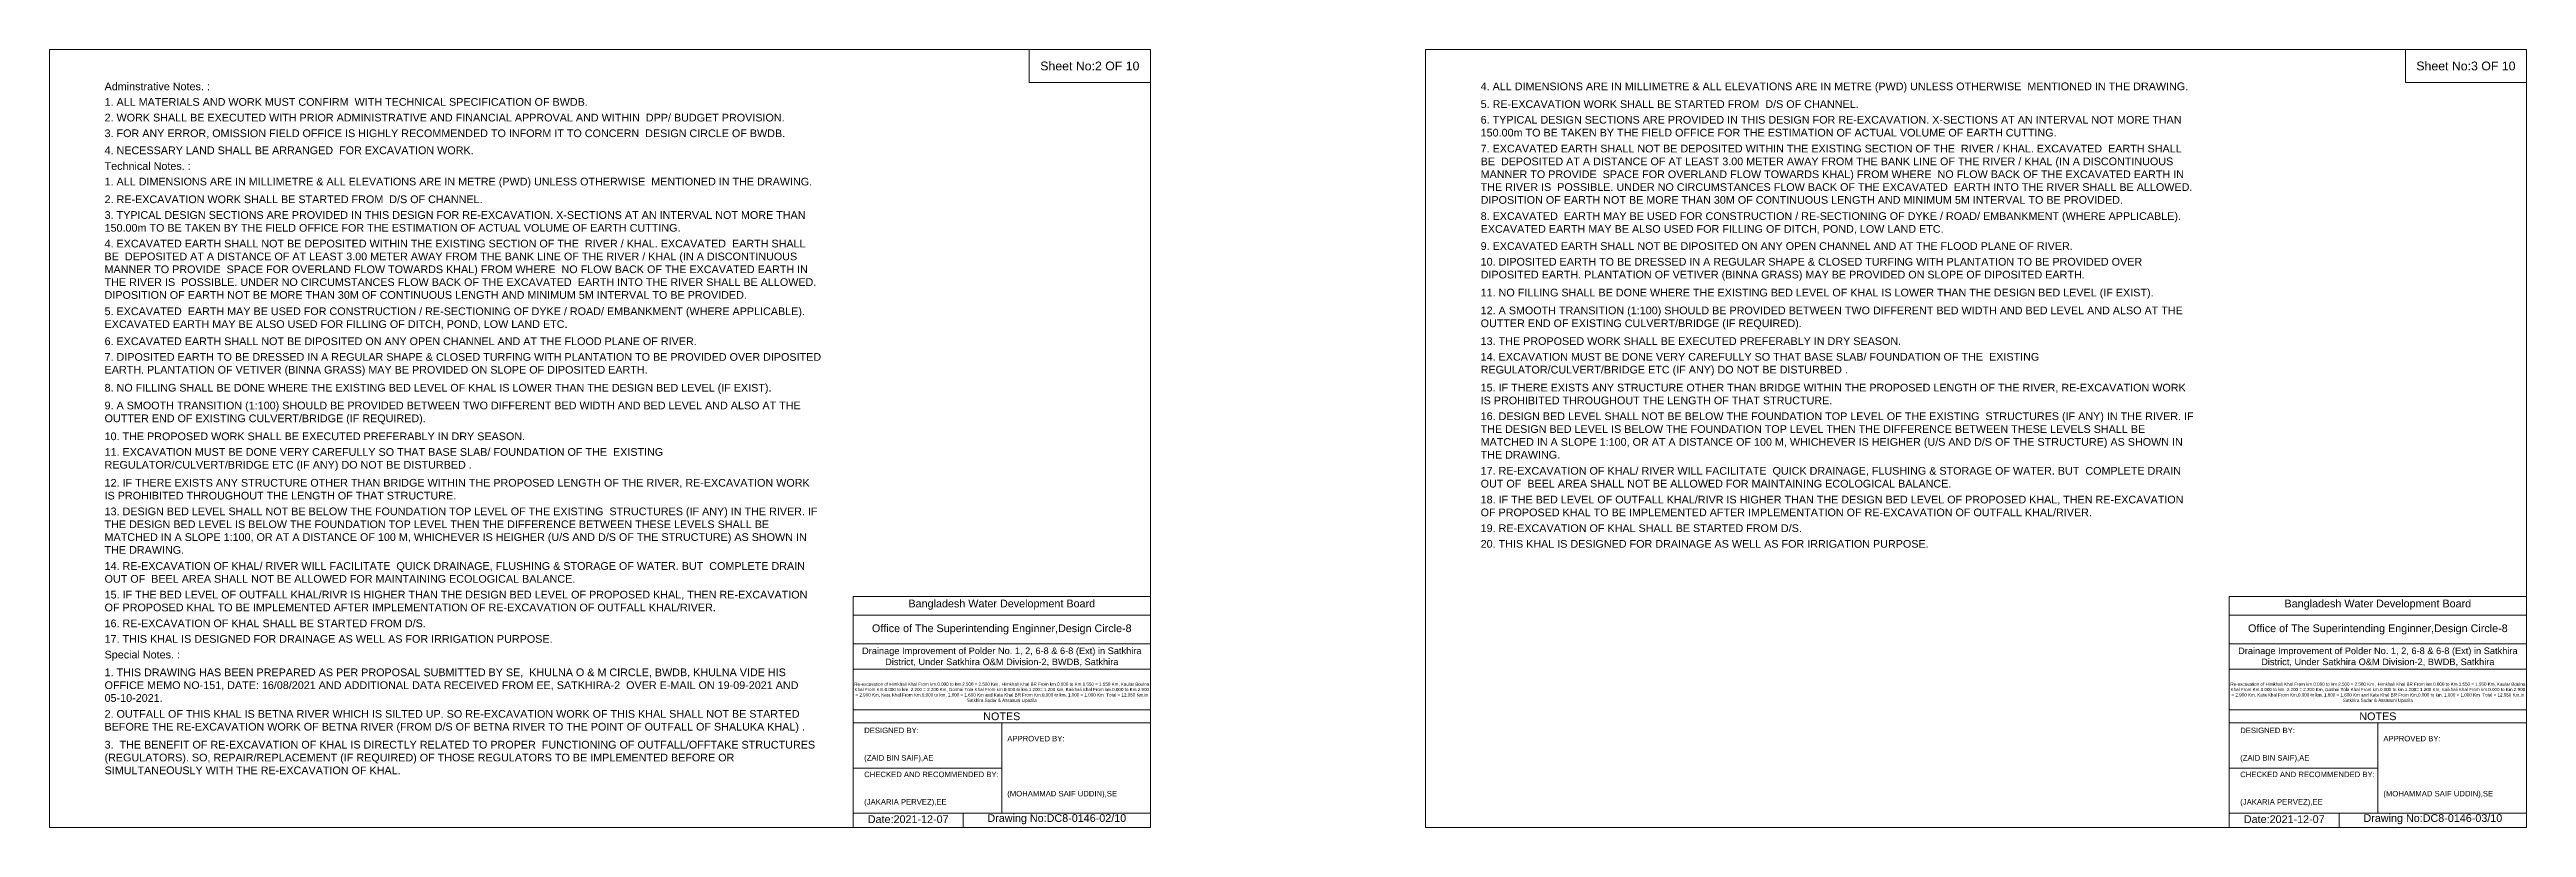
# Model space of a CAD drawing. Header units: inches. Extents: x 91000 to 628000, y -5656 to 0.
# Drawn here: x 110000 to 128000, y -5656 to 0 of the extents above; entities that cross this region are included whole.
import ezdxf

# ---------------------------------------------------------------- set-up
doc = ezdxf.new("R2010")
doc.units = ezdxf.units.IN
doc.header["$LTSCALE"] = 7
doc.header["$MEASUREMENT"] = 0
doc.layers.add('Cross Section Labels', color=7, linetype='Continuous', lineweight=9)
doc.styles.get("Standard").update_dxf_attribs({"font": 'arial.ttf'})

msp = doc.modelspace()

# ---------------------------------------------------------------- linework, layer by layer
at = {"layer": 'Cross Section Labels'}
for points in [[(110000, 0), (118000, 0), (118000, -5656), (110000, -5656)], [(117120, 0), (118000, 0), (118000, -240), (117120, -240)], [(120000, 0), (128000, 0), (128000, -5656), (120000, -5656)], [(127120, 0), (128000, 0), (128000, -240), (127120, -240)]]:
    msp.add_lwpolyline(points, close=True, dxfattribs=at)
for points in [[(115840, -5656), (115840, -3976), (118000, -3976)], [(115840, -4112), (118000, -4112)], [(125840, -5656), (125840, -3976), (128000, -3976)], [(125840, -4112), (128000, -4112)], [(115840, -4320), (118000, -4320)], [(125840, -4320), (128000, -4320)], [(115840, -4504), (118000, -4504)], [(125840, -4504), (128000, -4504)], [(115840, -4800), (118000, -4800)], [(125840, -4800), (128000, -4800)], [(115840, -4896), (118000, -4896)], [(116920, -4896), (116920, -5552)], [(125840, -4896), (128000, -4896)], [(126920, -4896), (126920, -5552)], [(115840, -5224), (116920, -5224)], [(125840, -5224), (126920, -5224)], [(115840, -5552), (118000, -5552)], [(116640, -5552), (116640, -5656)], [(125840, -5552), (128000, -5552)], [(126640, -5552), (126640, -5656)]]:
    msp.add_lwpolyline(points, dxfattribs=at)

# ---------------------------------------------------------------- texts
at = {"layer": 'Cross Section Labels', "attachment_point": 5}
for s, insert, char_height in [('Sheet No:2 OF 10', (117560, -120), 64), ('Sheet No:3 OF 10', (127560, -120), 64), ('Bangladesh Water Development Board', (116920, -4036), 56), ('Bangladesh Water Development Board', (126920, -4036), 56), ('Office of The Superintending Enginner,Design Circle-8', (116920, -4216), 56), ('Office of The Superintending Enginner,Design Circle-8', (126920, -4216), 56)]:
    msp.add_mtext(s, dxfattribs=dict(at, insert=insert, char_height=char_height))
at = {"layer": 'Cross Section Labels'}
for s, insert, char_height, width, attachment_point in [('Adminstrative Notes. :', (110400, -240), 56, 5200, 1), ('1. ALL MATERIALS AND WORK MUST CONFIRM  WITH TECHNICAL SPECIFICATION OF BWDB.', (110400, -353), 56, 5200, 1), ('4. ALL DIMENSIONS ARE IN MILLIMETRE & ALL ELEVATIONS ARE IN METRE (PWD) UNLESS OTHERWISE  MENTIONED IN THE DRAWING.', (120400, -240), 56, 5200, 1), ('2. WORK SHALL BE EXECUTED WITH PRIOR ADMINISTRATIVE AND FINANCIAL APPROVAL AND WITHIN  DPP/ BUDGET PROVISION.', (110400, -467), 56, 5200, 1), ('5. RE-EXCAVATION WORK SHALL BE STARTED FROM  D/S OF CHANNEL.', (120400, -369), 56, 5200, 1), ('6. TYPICAL DESIGN SECTIONS ARE PROVIDED IN THIS DESIGN FOR RE-EXCAVATION. X-SECTIONS AT AN INTERVAL NOT MORE THAN 150.00m TO BE TAKEN BY THE FIELD OFFICE FOR THE ESTIMATION OF ACTUAL VOLUME OF EARTH CUTTING.', (120400, -483), 56, 5200, 1), ('4. NECESSARY LAND SHALL BE ARRANGED  FOR EXCAVATION WORK. ', (110400, -705), 56, 5200, 1), ('3. FOR ANY ERROR, OMISSION FIELD OFFICE IS HIGHLY RECOMMENDED TO INFORM IT TO CONCERN  DESIGN CIRCLE OF BWDB.', (110400, -581), 56, 5200, 1), ('7. EXCAVATED EARTH SHALL NOT BE DEPOSITED WITHIN THE EXISTING SECTION OF THE  RIVER / KHAL. EXCAVATED  EARTH SHALL BE  DEPOSITED AT A DISTANCE OF AT LEAST 3.00 METER AWAY FROM THE BANK LINE OF THE RIVER / KHAL (IN A DISCONTINUOUS  MANNER TO PROVIDE  SPACE FOR OVERLAND FLOW TOWARDS KHAL) FROM WHERE  NO FLOW BACK OF THE EXCAVATED EARTH IN THE RIVER IS  POSSIBLE. UNDER NO CIRCUMSTANCES FLOW BACK OF THE EXCAVATED  EARTH INTO THE RIVER SHALL BE ALLOWED. DIPOSITION OF EARTH NOT BE MORE THAN 30M OF CONTINUOUS LENGTH AND MINIMUM 5M INTERVAL TO BE PROVIDED.', (120400, -692), 56, 5200, 1), ('Technical Notes. :', (110400, -819), 56, 5200, 1), ('2. RE-EXCAVATION WORK SHALL BE STARTED FROM  D/S OF CHANNEL.', (110400, -1061), 56, 5200, 1), ('1. ALL DIMENSIONS ARE IN MILLIMETRE & ALL ELEVATIONS ARE IN METRE (PWD) UNLESS OTHERWISE  MENTIONED IN THE DRAWING.', (110400, -932), 56, 5200, 1), ('3. TYPICAL DESIGN SECTIONS ARE PROVIDED IN THIS DESIGN FOR RE-EXCAVATION. X-SECTIONS AT AN INTERVAL NOT MORE THAN 150.00m TO BE TAKEN BY THE FIELD OFFICE FOR THE ESTIMATION OF ACTUAL VOLUME OF EARTH CUTTING.', (110400, -1175), 56, 5200, 1), ('8. EXCAVATED  EARTH MAY BE USED FOR CONSTRUCTION / RE-SECTIONING OF DYKE / ROAD/ EMBANKMENT (WHERE APPLICABLE). EXCAVATED EARTH MAY BE ALSO USED FOR FILLING OF DITCH, POND, LOW LAND ETC.', (120400, -1183), 56, 5200, 1), ('4. EXCAVATED EARTH SHALL NOT BE DEPOSITED WITHIN THE EXISTING SECTION OF THE  RIVER / KHAL. EXCAVATED  EARTH SHALL BE  DEPOSITED AT A DISTANCE OF AT LEAST 3.00 METER AWAY FROM THE BANK LINE OF THE RIVER / KHAL (IN A DISCONTINUOUS  MANNER TO PROVIDE  SPACE FOR OVERLAND FLOW TOWARDS KHAL) FROM WHERE  NO FLOW BACK OF THE EXCAVATED EARTH IN THE RIVER IS  POSSIBLE. UNDER NO CIRCUMSTANCES FLOW BACK OF THE EXCAVATED  EARTH INTO THE RIVER SHALL BE ALLOWED. DIPOSITION OF EARTH NOT BE MORE THAN 30M OF CONTINUOUS LENGTH AND MINIMUM 5M INTERVAL TO BE PROVIDED.', (110400, -1383), 56, 5200, 1), ('9. EXCAVATED EARTH SHALL NOT BE DIPOSITED ON ANY OPEN CHANNEL AND AT THE FLOOD PLANE OF RIVER.', (120400, -1401), 56, 5200, 1), ('10. DIPOSITED EARTH TO BE DRESSED IN A REGULAR SHAPE & CLOSED TURFING WITH PLANTATION TO BE PROVIDED OVER DIPOSITED EARTH. PLANTATION OF VETIVER (BINNA GRASS) MAY BE PROVIDED ON SLOPE OF DIPOSITED EARTH.^J', (120400, -1515), 56, 5200, 1), ('11. NO FILLING SHALL BE DONE WHERE THE EXISTING BED LEVEL OF KHAL IS LOWER THAN THE DESIGN BED LEVEL (IF EXIST).', (120400, -1739), 56, 5200, 1), ('5. EXCAVATED  EARTH MAY BE USED FOR CONSTRUCTION / RE-SECTIONING OF DYKE / ROAD/ EMBANKMENT (WHERE APPLICABLE). EXCAVATED EARTH MAY BE ALSO USED FOR FILLING OF DITCH, POND, LOW LAND ETC.', (110400, -1875), 56, 5200, 1), ('12. A SMOOTH TRANSITION (1:100) SHOULD BE PROVIDED BETWEEN TWO DIFFERENT BED WIDTH AND BED LEVEL AND ALSO AT THE OUTTER END OF EXISTING CULVERT/BRIDGE (IF REQUIRED).', (120400, -1869), 56, 5200, 1), ('6. EXCAVATED EARTH SHALL NOT BE DIPOSITED ON ANY OPEN CHANNEL AND AT THE FLOOD PLANE OF RIVER.', (110400, -2093), 56, 5200, 1), ('13. THE PROPOSED WORK SHALL BE EXECUTED PREFERABLY IN DRY SEASON.', (120400, -2092), 56, 5200, 1), ('7. DIPOSITED EARTH TO BE DRESSED IN A REGULAR SHAPE & CLOSED TURFING WITH PLANTATION TO BE PROVIDED OVER DIPOSITED EARTH. PLANTATION OF VETIVER (BINNA GRASS) MAY BE PROVIDED ON SLOPE OF DIPOSITED EARTH.^J', (110400, -2207), 56, 5200, 1), ('14. EXCAVATION MUST BE DONE VERY CAREFULLY SO THAT BASE SLAB/ FOUNDATION OF THE  EXISTING REGULATOR/CULVERT/BRIDGE ETC (IF ANY) DO NOT BE DISTURBED .^J', (120400, -2206), 56, 5200, 1), ('8. NO FILLING SHALL BE DONE WHERE THE EXISTING BED LEVEL OF KHAL IS LOWER THAN THE DESIGN BED LEVEL (IF EXIST).', (110400, -2431), 56, 5200, 1), ('15. IF THERE EXISTS ANY STRUCTURE OTHER THAN BRIDGE WITHIN THE PROPOSED LENGTH OF THE RIVER, RE-EXCAVATION WORK IS PROHIBITED THROUGHOUT THE LENGTH OF THAT STRUCTURE.', (120400, -2430), 56, 5200, 1), ('9. A SMOOTH TRANSITION (1:100) SHOULD BE PROVIDED BETWEEN TWO DIFFERENT BED WIDTH AND BED LEVEL AND ALSO AT THE OUTTER END OF EXISTING CULVERT/BRIDGE (IF REQUIRED).', (110400, -2560), 56, 5200, 1), ('16. DESIGN BED LEVEL SHALL NOT BE BELOW THE FOUNDATION TOP LEVEL OF THE EXISTING  STRUCTURES (IF ANY) IN THE RIVER. IF THE DESIGN BED LEVEL IS BELOW THE FOUNDATION TOP LEVEL THEN THE DIFFERENCE BETWEEN THESE LEVELS SHALL BE MATCHED IN A SLOPE 1:100, OR AT A DISTANCE OF 100 M, WHICHEVER IS HEIGHER (U/S AND D/S OF THE STRUCTURE) AS SHOWN IN THE DRAWING.', (120400, -2638), 56, 5200, 1), ('10. THE PROPOSED WORK SHALL BE EXECUTED PREFERABLY IN DRY SEASON.', (110400, -2784), 56, 5200, 1), ('11. EXCAVATION MUST BE DONE VERY CAREFULLY SO THAT BASE SLAB/ FOUNDATION OF THE  EXISTING REGULATOR/CULVERT/BRIDGE ETC (IF ANY) DO NOT BE DISTURBED .^J', (110400, -2898), 56, 5200, 1), ('17. RE-EXCAVATION OF KHAL/ RIVER WILL FACILITATE  QUICK DRAINAGE, FLUSHING & STORAGE OF WATER. BUT  COMPLETE DRAIN OUT OF  BEEL AREA SHALL NOT BE ALLOWED FOR MAINTAINING ECOLOGICAL BALANCE.', (120400, -3035), 56, 5200, 1), ('12. IF THERE EXISTS ANY STRUCTURE OTHER THAN BRIDGE WITHIN THE PROPOSED LENGTH OF THE RIVER, RE-EXCAVATION WORK IS PROHIBITED THROUGHOUT THE LENGTH OF THAT STRUCTURE.', (110400, -3122), 56, 5200, 1), ('13. DESIGN BED LEVEL SHALL NOT BE BELOW THE FOUNDATION TOP LEVEL OF THE EXISTING  STRUCTURES (IF ANY) IN THE RIVER. IF THE DESIGN BED LEVEL IS BELOW THE FOUNDATION TOP LEVEL THEN THE DIFFERENCE BETWEEN THESE LEVELS SHALL BE MATCHED IN A SLOPE 1:100, OR AT A DISTANCE OF 100 M, WHICHEVER IS HEIGHER (U/S AND D/S OF THE STRUCTURE) AS SHOWN IN THE DRAWING.', (110400, -3330), 56, 5200, 1), ('18. IF THE BED LEVEL OF OUTFALL KHAL/RIVR IS HIGHER THAN THE DESIGN BED LEVEL OF PROPOSED KHAL, THEN RE-EXCAVATION OF PROPOSED KHAL TO BE IMPLEMENTED AFTER IMPLEMENTATION OF RE-EXCAVATION OF OUTFALL KHAL/RIVER.', (120400, -3244), 56, 5200, 1), ('20. THIS KHAL IS DESIGNED FOR DRAINAGE AS WELL AS FOR IRRIGATION PURPOSE.^J', (120400, -3566), 56, 5200, 1), ('19. RE-EXCAVATION OF KHAL SHALL BE STARTED FROM D/S.', (120400, -3452), 56, 5200, 1), ('14. RE-EXCAVATION OF KHAL/ RIVER WILL FACILITATE  QUICK DRAINAGE, FLUSHING & STORAGE OF WATER. BUT  COMPLETE DRAIN OUT OF  BEEL AREA SHALL NOT BE ALLOWED FOR MAINTAINING ECOLOGICAL BALANCE.', (110400, -3727), 56, 5200, 1), ('15. IF THE BED LEVEL OF OUTFALL KHAL/RIVR IS HIGHER THAN THE DESIGN BED LEVEL OF PROPOSED KHAL, THEN RE-EXCAVATION OF PROPOSED KHAL TO BE IMPLEMENTED AFTER IMPLEMENTATION OF RE-EXCAVATION OF OUTFALL KHAL/RIVER.', (110400, -3935), 56, 5200, 1), ('16. RE-EXCAVATION OF KHAL SHALL BE STARTED FROM D/S.', (110400, -4144), 56, 5200, 1), ('17. THIS KHAL IS DESIGNED FOR DRAINAGE AS WELL AS FOR IRRIGATION PURPOSE.^J', (110400, -4257), 56, 5200, 1), ('1. THIS DRAWING HAS BEEN PREPARED AS PER PROPOSAL SUBMITTED BY SE,  KHULNA O & M CIRCLE, BWDB, KHULNA VIDE HIS OFFICE MEMO NO-151, DATE: 16/08/2021 AND ADDITIONAL DATA RECEIVED FROM EE, SATKHIRA-2  OVER E-MAIL ON 19-09-2021 AND 05-10-2021.^J', (110400, -4500), 56, 5200, 1), ('Special Notes. :', (110400, -4371), 56, 5200, 1), ('Drainage Improvement of Polder No. 1, 2, 6-8 & 6-8 (Ext) in Satkhira District, Under Satkhira O&M Division-2, BWDB, Satkhira', (116920, -4416), 48, 2240, 5), ('Drainage Improvement of Polder No. 1, 2, 6-8 & 6-8 (Ext) in Satkhira District, Under Satkhira O&M Division-2, BWDB, Satkhira', (126920, -4416), 48, 2240, 5), ('Re-excavation of Himkhali Khal From km.0.000 to km.2.500 = 2.500 Km , Himkhali Khal BR From km.0.000 to Km.1.550 = 1.550 Km, Kaular Boulna Khal From Km.0.000 to km. 2.200 = 2.200 Km, Goshai Tola Khal From km.0.000 to km.1.200= 1.200 Km, Kaikhali Khal From km.0.000 to Km.2.900 = 2.900 Km, Kata Khal From Km.0.000 to km. 1.600 = 1.600 Km and Kata Khal BR From Km.0.000 to km. 1.000 = 1.000 Km  Total = 12.950 Km.in Satkhira Sadar & Assasuni Upazila', (116920, -4676), 23.481, 2160, 5), ('Re-excavation of Himkhali Khal From km.0.000 to km.2.500 = 2.500 Km , Himkhali Khal BR From km.0.000 to Km.1.550 = 1.550 Km, Kaular Boulna Khal From Km.0.000 to km. 2.200 = 2.200 Km, Goshai Tola Khal From km.0.000 to km.1.200= 1.200 Km, Kaikhali Khal From km.0.000 to Km.2.900 = 2.900 Km, Kata Khal From Km.0.000 to km. 1.600 = 1.600 Km and Kata Khal BR From Km.0.000 to km. 1.000 = 1.000 Km  Total = 12.950 Km.in Satkhira Sadar & Assasuni Upazila', (126920, -4676), 23.481, 2160, 5), ('2. OUTFALL OF THIS KHAL IS BETNA RIVER WHICH IS SILTED UP. SO RE-EXCAVATION WORK OF THIS KHAL SHALL NOT BE STARTED BEFORE THE RE-EXCAVATION WORK OF BETNA RIVER (FROM D/S OF BETNA RIVER TO THE POINT OF OUTFALL OF SHALUKA KHAL) .   ', (110400, -4802), 56, 5200, 1), ('NOTES', (116920, -4848), 56, 2240, 5), ('NOTES', (126920, -4848), 56, 2240, 5), ('3.  THE BENEFIT OF RE-EXCAVATION OF KHAL IS DIRECTLY RELATED TO PROPER  FUNCTIONING OF OUTFALL/OFFTAKE STRUCTURES (REGULATORS). SO, REPAIR/REPLACEMENT (IF REQUIRED) OF THOSE REGULATORS TO BE IMPLEMENTED BEFORE OR SIMULTANEOUSLY WITH THE RE-EXCAVATION OF KHAL.        ', (110400, -5026), 56, 5200, 1), ('DESIGNED BY:^J^J^J(ZAID BIN SAIF),AE', (115920, -5056), 40, 1120, 4), ('APPROVED BY:^J^J^J^J^J^J(MOHAMMAD SAIF UDDIN),SE', (116960, -5216), 40, 1120, 4), ('DESIGNED BY:^J^J^J(ZAID BIN SAIF),AE', (125920, -5056), 40, 1120, 4), ('APPROVED BY:^J^J^J^J^J^J(MOHAMMAD SAIF UDDIN),SE', (126960, -5216), 40, 1120, 4), ('CHECKED AND RECOMMENDED BY:^J^J^J(JAKARIA PERVEZ),EE', (115920, -5376), 40, 1120, 4), ('CHECKED AND RECOMMENDED BY:^J^J^J(JAKARIA PERVEZ),EE', (125920, -5376), 40, 1120, 4), ('Date:2021-12-07', (116240, -5596), 56, 1120, 5), ('Drawing No:DC8-0146-02/10', (117320, -5596), 56, 1760, 5), ('Date:2021-12-07', (126240, -5596), 56, 1120, 5), ('Drawing No:DC8-0146-03/10', (127320, -5596), 56, 1760, 5)]:
    msp.add_mtext(s, dxfattribs=dict(at, insert=insert, char_height=char_height, width=width, attachment_point=attachment_point))

doc.saveas('drawing.dxf')
